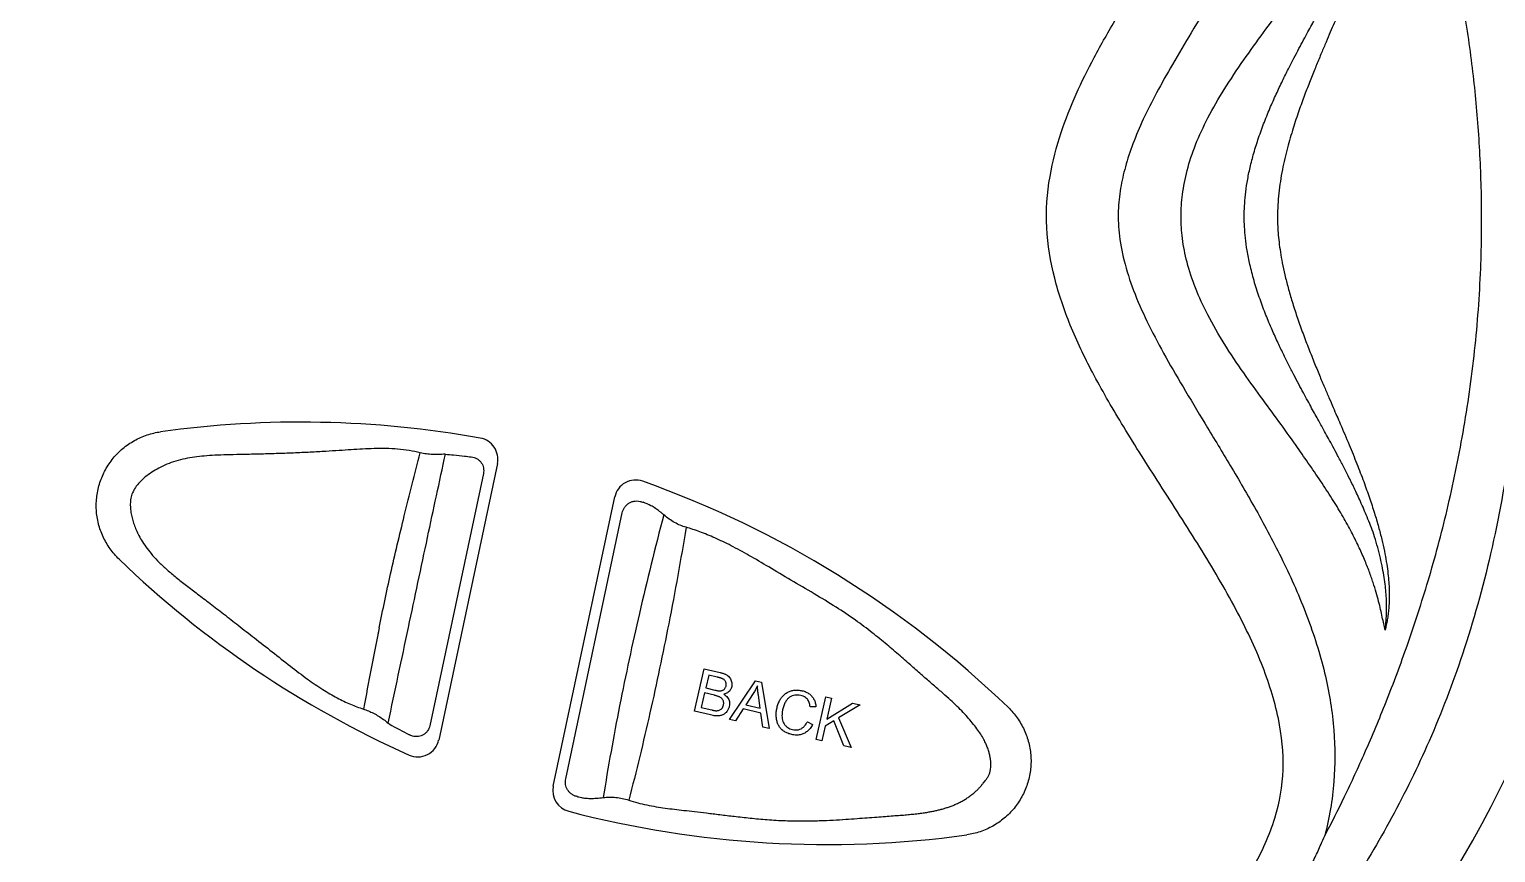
# Model space of a CAD drawing. Extents: x 527 to 614, y 487 to 635.
# Drawn here: x 572.28 to 575.652, y 507.509 to 509.402 of the extents above; entities that cross this region are included whole.
import ezdxf

# ---------------------------------------------------------------- set-up
doc = ezdxf.new("R2010")
doc.units = 0
doc.header["$MEASUREMENT"] = 0
doc.layers.add('1', color=4, linetype='Continuous')

# ---------------------------------------------------------------- blocks, each defined once
blk = doc.blocks.new('main_control')
at = {"color": 3, "linetype": 'Continuous'}
for p, q in [((14.0081, 15.1248), (13.8731, 14.4894)), ((13.9759, 15.1023), (13.8525, 14.5219)), ((14.1367, 14.3832), (14.278, 15.0481)), ((14.1652, 14.4), (14.2953, 15.0118)), ((14.4614, 14.5555), (14.4838, 14.6529)), ((14.4838, 14.6529), (14.5204, 14.6445)), ((14.4941, 14.6384), (14.4873, 14.609)), ((14.5136, 14.6339), (14.4941, 14.6384)), ((14.4873, 14.609), (14.5084, 14.6041)), ((14.542, 14.5369), (14.6019, 14.6257)), ((14.6019, 14.6257), (14.6158, 14.6224)), ((14.6158, 14.6224), (14.6332, 14.5158)), ((14.4846, 14.5975), (14.4769, 14.564)), ((14.5072, 14.5923), (14.4846, 14.5975)), ((14.5966, 14.5965), (14.5793, 14.5704)), ((14.5793, 14.5704), (14.6124, 14.5627)), ((14.6124, 14.5627), (14.6084, 14.5921)), ((14.7412, 14.4909), (14.7637, 14.5883)), ((14.7637, 14.5883), (14.7766, 14.5853)), ((14.7766, 14.5853), (14.7655, 14.537)), ((14.7655, 14.537), (14.825, 14.5741)), ((14.8425, 14.5701), (14.7925, 14.5401)), ((14.825, 14.5741), (14.8425, 14.5701)), ((14.4985, 14.5469), (14.4614, 14.5555)), ((14.4769, 14.564), (14.5012, 14.5584)), ((14.5557, 14.5337), (14.542, 14.5369)), ((14.5732, 14.5607), (14.5557, 14.5337)), ((14.6139, 14.5513), (14.5732, 14.5607)), ((14.6185, 14.5192), (14.6139, 14.5513)), ((14.7405, 14.5655), (14.7272, 14.5654)), ((14.7925, 14.5401), (14.8218, 14.4723)), ((14.6332, 14.5158), (14.6185, 14.5192)), ((14.7209, 14.5315), (14.733, 14.5253)), ((14.7619, 14.5216), (14.7541, 14.4879)), ((14.7815, 14.5335), (14.7619, 14.5216)), ((14.8048, 14.4762), (14.7815, 14.5335)), ((14.7541, 14.4879), (14.7412, 14.4909)), ((14.8218, 14.4723), (14.8048, 14.4762)), ((15.1254, 14.3905), (15.1303, 14.3962)), ((15.1254, 14.3905), (15.1303, 14.3962))]:
    blk.add_line(p, q, dxfattribs=at)
at = {"color": 4, "linetype": 'Continuous'}
blk.add_arc((13.671, 15.6926), 2.952, 301.3467, 52.8, dxfattribs=at)
at = {"color": 3, "linetype": 'Continuous'}
for centre, radius, start, end in [((13.5549, 12.871), 2.349, 79.8525, 97.8638), ((13.9602, 15.135), 0.049, 348, 79.8525), ((13.8972, 15.2385), 0.0925, 264.1392, 264.7703), ((13.8972, 15.2385), 0.0925, 264.1271, 264.7703), ((14.326, 15.0379), 0.049, 70.4136, 168), ((13.5549, 12.871), 2.349, 46.1362, 70.4136), ((13.4272, 12.88), 2.3423, 66.4955, 66.9807), ((15.2189, 14.7107), 0.8431, 13.9205, 17.3461), ((14.766, 16.5983), 2.349, 226.1362, 245.8517), ((36.9207, 10.1239), 23.6407, 168.72275, 169.18309), ((36.9219, 10.1237), 23.6419, 168.72275, 169.18306), ((13.9346, 14.7379), 0.2747, 229.6789, 230.3649), ((13.9346, 14.7379), 0.2747, 229.6791, 230.3651), ((14.9065, 16.6044), 2.3737, 241.1011, 242.3822), ((13.8251, 14.4996), 0.049, 245.8517, 348), ((14.1846, 14.373), 0.049, 168, 255.358), ((14.65, 16.6505), 2.3366, 258.7124, 258.8642), ((14.2139, 14.4074), 0.0517, 252.8907, 264.395), ((14.766, 16.5983), 2.349, 255.358, 277.8638)]:
    blk.add_arc(centre, radius, start, end, dxfattribs=at)
for points, knots in [([(10.9635, 14.4489), (11.1152, 14.452), (11.4026, 14.4455), (11.8096, 14.4057), (12.1721, 14.3492), (12.4967, 14.2844), (12.7888, 14.2169), (13.0531, 14.1502), (13.293, 14.0864), (13.5114, 14.0269), (13.7094, 13.9725), (13.8871, 13.9233), (14.0453, 13.8803), (14.186, 13.8444), (14.312, 13.8151), (14.4258, 13.7919), (14.5291, 13.7745), (14.6228, 13.7623), (14.7071, 13.7546), (14.7833, 13.7508), (14.8529, 13.75), (14.9183, 13.752), (14.9819, 13.7565), (15.0465, 13.7639), (15.1152, 13.7751), (15.191, 13.792), (15.2757, 13.8173), (15.3689, 13.8547), (15.4684, 13.9089), (15.5703, 13.9835), (15.6668, 14.0792), (15.7466, 14.189), (15.7996, 14.3045), (15.8205, 14.4227), (15.8072, 14.5443), (15.7662, 14.6714), (15.7007, 14.8052), (15.6176, 14.9439), (15.5285, 15.0813), (15.446, 15.2111), (15.3776, 15.3292), (15.3242, 15.4401), (15.2864, 15.5512), (15.2668, 15.6669), (15.2747, 15.781), (15.3019, 15.8833), (15.3378, 15.9742), (15.3812, 16.0613), (15.4327, 16.1513), (15.4924, 16.2478), (15.5596, 16.3519), (15.633, 16.4663), (15.7063, 16.5903), (15.7688, 16.7197), (15.8088, 16.8475), (15.8202, 16.9695), (15.7989, 17.0798), (15.7575, 17.1727), (15.7088, 17.2492), (15.6586, 17.3116), (15.6093, 17.3631), (15.5621, 17.4053), (15.5173, 17.4403), (15.4741, 17.47), (15.4306, 17.4963), (15.3851, 17.5204), (15.336, 17.5429), (15.2817, 17.5639), (15.2433, 17.5763), (15.223, 17.5822)], [0, 0, 0, 0, 0.455153, 0.861222, 1.226025, 1.555412, 1.853982, 2.125455, 2.372915, 2.598826, 2.804561, 2.988953, 3.152015, 3.296261, 3.424562, 3.539996, 3.644651, 3.738948, 3.823246, 3.898685, 3.967523, 4.032139, 4.09495, 4.158793, 4.227168, 4.303604, 4.391589, 4.492184, 4.604266, 4.730459, 4.870086, 5.010274, 5.135427, 5.248068, 5.366018, 5.498571, 5.646723, 5.811899, 5.9836, 6.138065, 6.273213, 6.3928, 6.506774, 6.624245, 6.742196, 6.846741, 6.940902, 7.034855, 7.138449, 7.251763, 7.375366, 7.510248, 7.659387, 7.807319, 7.940547, 8.059097, 8.170841, 8.273453, 8.362669, 8.442182, 8.513269, 8.576211, 8.632066, 8.683567, 8.733623, 8.784516, 8.837927, 8.89553, 8.95895, 8.95895, 8.95895, 8.95895]), ([(15.9007, 17.1512), (15.9113, 17.1176), (15.9269, 17.0525), (15.9362, 16.9579), (15.9341, 16.8723), (15.9239, 16.7936), (15.9069, 16.7178), (15.883, 16.6407), (15.8512, 16.5592), (15.8109, 16.4724), (15.7629, 16.3816), (15.7096, 16.2895), (15.6557, 16.2005), (15.6056, 16.1185), (15.5617, 16.0452), (15.5245, 15.9792), (15.4938, 15.9183), (15.4696, 15.8618), (15.4519, 15.8087), (15.4401, 15.7573), (15.4344, 15.7038), (15.4373, 15.6449), (15.4506, 15.5804), (15.4741, 15.512), (15.5063, 15.441), (15.5459, 15.3671), (15.5918, 15.2888), (15.6429, 15.2041), (15.6991, 15.1113), (15.7593, 15.008), (15.8202, 14.8929), (15.8747, 14.7682), (15.9145, 14.6401), (15.9347, 14.5146), (15.935, 14.3909), (15.9213, 14.31), (15.9108, 14.2693)], [0, 0, 0, 0, 0.105643, 0.200057, 0.284273, 0.361978, 0.437832, 0.516993, 0.604004, 0.700122, 0.803737, 0.912215, 1.019183, 1.116016, 1.200415, 1.275555, 1.343366, 1.404726, 1.459961, 1.510857, 1.562843, 1.62089, 1.687036, 1.75961, 1.837336, 1.920868, 2.011081, 2.10955, 2.2176, 2.33657, 2.468243, 2.607986, 2.744226, 2.86944, 2.987901, 3.11405, 3.11405, 3.11405, 3.11405]), ([(15.9108, 14.2693), (15.9265, 14.299), (15.9584, 14.3624), (16.0057, 14.4649), (16.0543, 14.5812), (16.1035, 14.7124), (16.1511, 14.8594), (16.1947, 15.0219), (16.2312, 15.1985), (16.2576, 15.3837), (16.271, 15.5657), (16.2726, 15.7346), (16.2656, 15.8885), (16.2514, 16.0363), (16.2291, 16.1891), (16.1959, 16.3549), (16.1507, 16.5303), (16.0963, 16.7028), (16.0374, 16.8609), (15.9734, 17.0086), (15.9263, 17.1029), (15.9007, 17.1512)], [0, 0, 0, 0, 0.100881, 0.212788, 0.338706, 0.478903, 0.63313, 0.801855, 0.983583, 1.173585, 1.362616, 1.530642, 1.680078, 1.824747, 1.975921, 2.143184, 2.331726, 2.519084, 2.685431, 2.837682, 3.001641, 3.001641, 3.001641, 3.001641]), ([(15.5802, 15.6926), (15.5802, 15.7096), (15.5826, 15.7453), (15.5936, 15.8007), (15.6134, 15.8599), (15.6422, 15.922), (15.6799, 15.9868), (15.7236, 16.0517), (15.7685, 16.1137), (15.8102, 16.1703), (15.8361, 16.2063), (15.8481, 16.2235)], [0, 0, 0, 0, 0.0509103, 0.1070748, 0.1691481, 0.2374399, 0.3122926, 0.3938023, 0.4720163, 0.5418849, 0.60482, 0.60482, 0.60482, 0.60482]), ([(15.7256, 15.6926), (15.7256, 15.7006), (15.726, 15.7172), (15.7282, 15.7432), (15.7321, 15.7715), (15.7381, 15.8021), (15.7464, 15.835), (15.7571, 15.8698), (15.7699, 15.9054), (15.7841, 15.9404), (15.7987, 15.9733), (15.813, 16.0036), (15.8266, 16.0311), (15.8393, 16.0558), (15.851, 16.078), (15.8618, 16.0981), (15.8717, 16.1163), (15.8808, 16.1329), (15.8891, 16.1481), (15.8967, 16.1619), (15.9037, 16.1745), (15.9082, 16.1826), (15.9103, 16.1865)], [0, 0, 0, 0, 0.02388, 0.0498561, 0.0783011, 0.1094465, 0.1434309, 0.1801222, 0.2185617, 0.2568887, 0.2932198, 0.3267728, 0.3574167, 0.3851231, 0.4100998, 0.4327616, 0.4534399, 0.4723213, 0.4895588, 0.5053081, 0.5197244, 0.5329651, 0.5329651, 0.5329651, 0.5329651]), ([(15.9464, 16.1693), (15.9438, 16.1633), (15.9384, 16.1509), (15.93, 16.1314), (15.9208, 16.1101), (15.9109, 16.0869), (15.9002, 16.0615), (15.8888, 16.0339), (15.8767, 16.0037), (15.864, 15.9708), (15.8508, 15.9345), (15.8374, 15.8942), (15.8243, 15.8492), (15.8126, 15.7995), (15.8041, 15.7467), (15.8021, 15.7105), (15.8021, 15.6926)], [0, 0, 0, 0, 0.0194417, 0.0406555, 0.0637793, 0.0889766, 0.1164283, 0.1462981, 0.1786691, 0.2138223, 0.2522328, 0.2944829, 0.3412695, 0.3928241, 0.4476442, 0.501372, 0.501372, 0.501372, 0.501372]), ([(15.8481, 15.1617), (15.8357, 15.1795), (15.8093, 15.2161), (15.7676, 15.2728), (15.7232, 15.3341), (15.6798, 15.3986), (15.6419, 15.4637), (15.613, 15.5263), (15.5934, 15.5854), (15.5825, 15.6404), (15.5802, 15.6758), (15.5802, 15.6926)], [0, 0, 0, 0, 0.0650671, 0.1351896, 0.2111648, 0.2923024, 0.3681857, 0.4368403, 0.4987535, 0.5545212, 0.6048219, 0.6048219, 0.6048219, 0.6048219]), ([(15.9103, 15.1987), (15.9082, 15.2026), (15.9037, 15.2108), (15.8966, 15.2236), (15.8888, 15.2376), (15.8804, 15.2529), (15.8712, 15.2696), (15.8613, 15.2879), (15.8507, 15.3078), (15.8393, 15.3294), (15.8273, 15.3528), (15.8146, 15.3782), (15.8013, 15.4062), (15.7874, 15.4371), (15.7733, 15.471), (15.7599, 15.5073), (15.748, 15.5445), (15.7387, 15.5804), (15.7322, 15.6131), (15.7282, 15.6422), (15.726, 15.6682), (15.7256, 15.6847), (15.7256, 15.6926)], [0, 0, 0, 0, 0.0134153, 0.0280323, 0.0439825, 0.0613947, 0.0803982, 0.1011277, 0.1237069, 0.148143, 0.1743734, 0.2026051, 0.2333829, 0.2672409, 0.3042949, 0.3435057, 0.3834068, 0.421348, 0.4545563, 0.4835404, 0.5093038, 0.5329659, 0.5329659, 0.5329659, 0.5329659]), ([(15.8021, 15.6926), (15.8021, 15.6867), (15.8023, 15.6742), (15.8034, 15.6546), (15.8055, 15.6333), (15.8087, 15.6101), (15.8132, 15.585), (15.8191, 15.5577), (15.8267, 15.528), (15.8359, 15.4962), (15.8468, 15.4625), (15.8591, 15.4277), (15.8723, 15.3929), (15.8855, 15.3596), (15.898, 15.3289), (15.9096, 15.3013), (15.9201, 15.2767), (15.9296, 15.2546), (15.9383, 15.2346), (15.9438, 15.222), (15.9464, 15.2159)], [0, 0, 0, 0, 0.0178005, 0.0374062, 0.0588213, 0.0821284, 0.1075645, 0.1353911, 0.1659365, 0.1992187, 0.2348176, 0.2722137, 0.3100332, 0.3463525, 0.3796307, 0.4094928, 0.4361557, 0.4600735, 0.4816879, 0.5014165, 0.5014165, 0.5014165, 0.5014165]), ([(16.3631, 15.4175), (16.3578, 15.3337), (16.3414, 15.1659), (16.2968, 14.9212), (16.2334, 14.6937), (16.1559, 14.4911), (16.0674, 14.3113), (15.9714, 14.149), (15.8729, 14.0026), (15.7769, 13.8739), (15.685, 13.7633), (15.5977, 13.6679), (15.5147, 13.5853), (15.4358, 13.5134), (15.3602, 13.4508), (15.2872, 13.3961), (15.2155, 13.3465), (15.1679, 13.3154), (15.1439, 13.3001)], [0, 0, 0, 0, 0.251894, 0.505531, 0.745157, 0.959161, 1.155432, 1.345645, 1.524451, 1.68453, 1.826989, 1.955725, 2.072391, 2.178254, 2.275734, 2.366854, 2.451673, 2.537282, 2.537282, 2.537282, 2.537282]), ([(15.9464, 15.2159), (15.9533, 15.2), (15.9663, 15.1695), (15.9843, 15.1253), (16, 15.0845), (16.0135, 15.0468), (16.0249, 15.0121), (16.0343, 14.9802), (16.0419, 14.9511), (16.0478, 14.9245), (16.0523, 14.9002), (16.0555, 14.8779), (16.0577, 14.8576), (16.0588, 14.839), (16.0592, 14.822), (16.0589, 14.8064), (16.058, 14.792), (16.0566, 14.7785), (16.0547, 14.7658), (16.0523, 14.7537), (16.0504, 14.7459), (16.0493, 14.7422)], [0, 0, 0, 0, 0.0519737, 0.0995678, 0.1431789, 0.183146, 0.2196615, 0.2528043, 0.2827662, 0.3099043, 0.3345729, 0.3570037, 0.3773748, 0.3958891, 0.4127769, 0.4282799, 0.4426444, 0.4561258, 0.4689701, 0.4813037, 0.4930286, 0.4930286, 0.4930286, 0.4930286]), ([(13.1383, 14.9047), (13.1306, 14.9121), (13.1167, 14.9284), (13.1007, 14.9561), (13.0899, 14.9863), (13.0849, 15.018), (13.0862, 15.0501), (13.0933, 15.0814), (13.1059, 15.1109), (13.1238, 15.1376), (13.1464, 15.1603), (13.1729, 15.1784), (13.2022, 15.1915), (13.223, 15.1965), (13.2335, 15.1979)], [0, 0, 0, 0, 0.0319368, 0.0638278, 0.095699, 0.1275627, 0.1594619, 0.1913954, 0.2233288, 0.255228, 0.2870918, 0.318963, 0.350854, 0.3827908, 0.3827908, 0.3827908, 0.3827908]), ([(16.0236, 14.962), (16.0187, 14.9756), (16.0089, 15.0009), (15.9936, 15.0364), (15.979, 15.0677), (15.9652, 15.0956), (15.9524, 15.1205), (15.9406, 15.1429), (15.9297, 15.1632), (15.9197, 15.1815), (15.9134, 15.1932), (15.9103, 15.1987)], [0, 0, 0, 0, 0.0431719, 0.0815624, 0.1159147, 0.1468064, 0.1746998, 0.1999533, 0.2228714, 0.2437026, 0.2626681, 0.2626681, 0.2626681, 0.2626681]), ([(13.8309, 15.1496), (13.8225, 15.1516), (13.8052, 15.155), (13.7787, 15.1581), (13.7518, 15.1595), (13.7249, 15.1594), (13.6982, 15.1582), (13.6713, 15.1565), (13.6431, 15.1546), (13.6118, 15.1526), (13.5767, 15.1507), (13.5387, 15.1489), (13.4997, 15.1475), (13.4616, 15.1465), (13.4261, 15.1456), (13.3941, 15.1451), (13.3658, 15.1443), (13.3405, 15.1428), (13.3174, 15.1405), (13.2954, 15.1371), (13.2739, 15.1322), (13.2533, 15.1255), (13.2344, 15.1172), (13.2173, 15.1078), (13.2019, 15.0973), (13.1886, 15.0857), (13.1778, 15.0735), (13.17, 15.0609), (13.1655, 15.0482), (13.1638, 15.0353), (13.1641, 15.0223), (13.1658, 15.0094), (13.1687, 14.9969), (13.1726, 14.9846), (13.1776, 14.972), (13.1839, 14.9587), (13.1921, 14.9443), (13.2026, 14.929), (13.2155, 14.9132), (13.231, 14.8968), (13.2491, 14.88), (13.27, 14.8625), (13.2936, 14.8441), (13.3197, 14.8243), (13.3482, 14.8025), (13.3793, 14.7785), (13.4133, 14.7522), (13.4506, 14.7231), (13.4907, 14.6918), (13.531, 14.6598), (13.5695, 14.6305), (13.6051, 14.606), (13.6382, 14.5865), (13.6694, 14.5714), (13.69, 14.5637), (13.7, 14.5606)], [0, 0, 0, 0, 0.02612, 0.052813, 0.079849, 0.106921, 0.133621, 0.159995, 0.187659, 0.218574, 0.25407, 0.292921, 0.332733, 0.37129, 0.407194, 0.439168, 0.46726, 0.492351, 0.515013, 0.53677, 0.559237, 0.58104, 0.601657, 0.621126, 0.639622, 0.657296, 0.673926, 0.688557, 0.701367, 0.714102, 0.727192, 0.740254, 0.753094, 0.765784, 0.778993, 0.7935, 0.810018, 0.828607, 0.849025, 0.871387, 0.896026, 0.92322, 0.953086, 0.985758, 1.021531, 1.060654, 1.103541, 1.150734, 1.202451, 1.256147, 1.304961, 1.347688, 1.385755, 1.420041, 1.451577, 1.451577, 1.451577, 1.451577]), ([(13.7364, 14.747), (13.7446, 14.7886), (13.7628, 14.8748), (13.7947, 15.0089), (13.8183, 15.1015), (13.8309, 15.1496)], [0, 0, 0, 0, 0.1270906, 0.2643274, 0.4136131, 0.4136131, 0.4136131, 0.4136131]), ([(13.7364, 14.747), (13.7446, 14.7886), (13.7628, 14.8748), (13.7947, 15.0089), (13.8183, 15.1015), (13.8309, 15.1496)], [0, 0, 0, 0, 0.1270959, 0.2643341, 0.4136163, 0.4136163, 0.4136163, 0.4136163]), ([(13.7569, 14.5285), (13.7724, 14.6017), (13.8027, 14.7438), (13.8464, 14.9498), (13.8747, 15.0826), (13.8887, 15.1463)], [0, 0, 0, 0, 0.2244177, 0.4361023, 0.6317804, 0.6317804, 0.6317804, 0.6317804]), ([(13.7569, 14.5285), (13.7724, 14.6017), (13.8027, 14.7438), (13.8464, 14.9498), (13.8747, 15.0826), (13.8887, 15.1463)], [0, 0, 0, 0, 0.2244212, 0.4360984, 0.6317804, 0.6317804, 0.6317804, 0.6317804]), ([(13.8877, 15.1464), (13.883, 15.1459), (13.8734, 15.1453), (13.8591, 15.1455), (13.8448, 15.1468), (13.8355, 15.1485), (13.8309, 15.1496)], [0, 0, 0, 0, 0.01424172, 0.02872954, 0.04306071, 0.05710725, 0.05710725, 0.05710725, 0.05710725]), ([(13.8877, 15.1464), (13.883, 15.1459), (13.8734, 15.1453), (13.8591, 15.1455), (13.8448, 15.1468), (13.8355, 15.1485), (13.8309, 15.1496)], [0, 0, 0, 0, 0.01423841, 0.02872151, 0.04304671, 0.05708631, 0.05708631, 0.05708631, 0.05708631]), ([(13.8887, 15.1463), (13.895, 15.1458), (13.9096, 15.1444), (13.9294, 15.1423), (13.9429, 15.1407), (13.9482, 15.1401)], [0, 0, 0, 0, 0.01891202, 0.04395199, 0.05975678, 0.05975678, 0.05975678, 0.05975678]), ([(16.0493, 14.7422), (16.0483, 14.747), (16.0463, 14.757), (16.043, 14.7726), (16.0392, 14.7897), (16.0346, 14.8084), (16.0289, 14.8292), (16.0218, 14.8521), (16.0129, 14.8775), (16.0018, 14.9053), (15.9882, 14.9356), (15.9719, 14.9684), (15.9525, 15.0035), (15.9299, 15.0409), (15.9042, 15.0804), (15.8765, 15.1209), (15.8575, 15.1481), (15.8481, 15.1617)], [0, 0, 0, 0, 0.0147572, 0.0306252, 0.0479733, 0.0671599, 0.0885373, 0.1124602, 0.139258, 0.1691712, 0.2023474, 0.2388883, 0.2789143, 0.322635, 0.3701069, 0.4200939, 0.4697666, 0.4697666, 0.4697666, 0.4697666]), ([(13.9482, 15.1401), (13.9505, 15.1398), (13.9551, 15.1388), (13.9615, 15.1359), (13.9669, 15.1318), (13.9713, 15.1267), (13.9745, 15.121), (13.9763, 15.1148), (13.9768, 15.1085), (13.9763, 15.1043), (13.9759, 15.1023)], [0, 0, 0, 0, 0.00711005, 0.01403182, 0.02079586, 0.0274207, 0.03393933, 0.04034632, 0.04663124, 0.0528063, 0.0528063, 0.0528063, 0.0528063]), ([(14.3908, 15.0068), (14.3709, 14.9316), (14.3347, 14.7859), (14.2883, 14.5693), (14.2628, 14.4277), (14.2513, 14.3572)], [0, 0, 0, 0, 0.2332654, 0.4504044, 0.6646365, 0.6646365, 0.6646365, 0.6646365]), ([(14.3908, 15.0068), (14.3709, 14.9316), (14.3347, 14.7859), (14.2883, 14.5693), (14.2628, 14.4277), (14.2513, 14.3572)], [0, 0, 0, 0, 0.2332647, 0.450404, 0.6646365, 0.6646365, 0.6646365, 0.6646365]), ([(14.2953, 15.0118), (14.2957, 15.0138), (14.297, 15.0179), (14.3, 15.0236), (14.3041, 15.0288), (14.3092, 15.0331), (14.3151, 15.0363), (14.3218, 15.0383), (14.3289, 15.039), (14.3362, 15.0382), (14.3409, 15.0367), (14.3432, 15.0358)], [0, 0, 0, 0, 0.00631067, 0.01273252, 0.01925815, 0.02586965, 0.03258678, 0.03948635, 0.04659321, 0.0538819, 0.06130633, 0.06130633, 0.06130633, 0.06130633]), ([(14.3908, 15.0068), (14.3892, 15.0082), (14.386, 15.011), (14.3812, 15.0149), (14.3763, 15.0185), (14.3714, 15.0219), (14.3665, 15.0251), (14.3631, 15.027), (14.3614, 15.0279)], [0, 0, 0, 0, 0.00639218, 0.01261077, 0.01867957, 0.0246276, 0.03048457, 0.03627803, 0.03627803, 0.03627803, 0.03627803]), ([(14.3908, 15.0068), (14.3892, 15.0082), (14.386, 15.011), (14.3812, 15.0149), (14.3763, 15.0185), (14.3714, 15.0219), (14.3665, 15.0251), (14.3631, 15.027), (14.3614, 15.0279)], [0, 0, 0, 0, 0.00639209, 0.01261064, 0.01867945, 0.02462751, 0.03048453, 0.03627803, 0.03627803, 0.03627803, 0.03627803]), ([(14.442, 14.9783), (14.4375, 14.9796), (14.4285, 14.9827), (14.4154, 14.9891), (14.4027, 14.9971), (14.3947, 15.0034), (14.3908, 15.0068)], [0, 0, 0, 0, 0.01397195, 0.02857276, 0.04361486, 0.05907046, 0.05907046, 0.05907046, 0.05907046]), ([(14.442, 14.9783), (14.4375, 14.9796), (14.4285, 14.9827), (14.4154, 14.9891), (14.4027, 14.9971), (14.3947, 15.0034), (14.3908, 15.0068)], [0, 0, 0, 0, 0.01397208, 0.028573, 0.04361499, 0.05907046, 0.05907046, 0.05907046, 0.05907046]), ([(14.442, 14.9783), (14.43, 14.9042), (14.4042, 14.7618), (14.3601, 14.5527), (14.3277, 14.4179), (14.3102, 14.3511)], [0, 0, 0, 0, 0.2250546, 0.4340945, 0.6410441, 0.6410441, 0.6410441, 0.6410441]), ([(14.442, 14.9783), (14.43, 14.9042), (14.4042, 14.7618), (14.3601, 14.5527), (14.3277, 14.4179), (14.3102, 14.3511)], [0, 0, 0, 0, 0.2250539, 0.4340941, 0.6410441, 0.6410441, 0.6410441, 0.6410441]), ([(15.1002, 14.5286), (15.0966, 14.5333), (15.0888, 14.5427), (15.076, 14.5565), (15.0617, 14.5707), (15.0456, 14.5854), (15.0276, 14.6013), (15.0074, 14.6186), (14.9851, 14.638), (14.9606, 14.6597), (14.9335, 14.6835), (14.9032, 14.7094), (14.8691, 14.7371), (14.8303, 14.7663), (14.7855, 14.7962), (14.7356, 14.8262), (14.6836, 14.8565), (14.6339, 14.886), (14.5884, 14.9131), (14.5471, 14.9356), (14.5094, 14.9538), (14.4749, 14.9679), (14.4526, 14.9753), (14.442, 14.9783)], [0, 0, 0, 0, 0.0176379, 0.0365267, 0.0565483, 0.0780831, 0.1018529, 0.1284711, 0.1579628, 0.1905041, 0.2265992, 0.2662801, 0.3099645, 0.3583622, 0.4120967, 0.4713832, 0.5331159, 0.5923619, 0.6450753, 0.6918492, 0.7334578, 0.770569, 0.8036642, 0.8036642, 0.8036642, 0.8036642]), ([(16.0493, 14.7422), (16.0499, 14.7459), (16.051, 14.7539), (16.0522, 14.7665), (16.0529, 14.7803), (16.0532, 14.7954), (16.0528, 14.8118), (16.0516, 14.8294), (16.0496, 14.8484), (16.0466, 14.8687), (16.0425, 14.8906), (16.0391, 14.9057), (16.0372, 14.9135)], [0, 0, 0, 0, 0.0114492, 0.0240921, 0.0379463, 0.0530441, 0.0694026, 0.0870362, 0.1060379, 0.126565, 0.1487854, 0.17286, 0.17286, 0.17286, 0.17286]), ([(14.5204, 14.6445), (14.5215, 14.6442), (14.5235, 14.6437), (14.5265, 14.6428), (14.5294, 14.6418), (14.5323, 14.6405), (14.535, 14.6391), (14.5368, 14.638), (14.5376, 14.6373)], [0, 0, 0, 0, 0.0032632, 0.00637541, 0.00943191, 0.01251461, 0.01561853, 0.01872975, 0.01872975, 0.01872975, 0.01872975]), ([(14.5376, 14.6373), (14.5389, 14.6364), (14.5413, 14.6342), (14.5442, 14.6303), (14.5455, 14.6273), (14.5461, 14.6258)], [0, 0, 0, 0, 0.00485699, 0.0096954, 0.01452228, 0.01452228, 0.01452228, 0.01452228]), ([(14.5084, 14.6041), (14.5091, 14.6039), (14.5106, 14.6036), (14.5127, 14.6032), (14.5148, 14.6028), (14.5168, 14.6025), (14.5189, 14.6023), (14.5202, 14.6023), (14.5209, 14.6024)], [0, 0, 0, 0, 0.00229721, 0.00445764, 0.00654975, 0.00862697, 0.01068723, 0.01271611, 0.01271611, 0.01271611, 0.01271611]), ([(14.5281, 14.6291), (14.5276, 14.6294), (14.5267, 14.6299), (14.5252, 14.6305), (14.5236, 14.6311), (14.5219, 14.6317), (14.5201, 14.6322), (14.5181, 14.6328), (14.5159, 14.6334), (14.5144, 14.6337), (14.5136, 14.6339)], [0, 0, 0, 0, 0.00151286, 0.00312463, 0.00482459, 0.00661405, 0.00851808, 0.0105746, 0.01282739, 0.01532493, 0.01532493, 0.01532493, 0.01532493]), ([(14.5209, 14.6024), (14.5217, 14.6024), (14.5231, 14.6026), (14.5253, 14.6032), (14.5275, 14.6041), (14.5288, 14.605), (14.5294, 14.6056)], [0, 0, 0, 0, 0.002224515, 0.004482104, 0.006808777, 0.009227687, 0.009227687, 0.009227687, 0.009227687]), ([(14.5335, 14.6225), (14.5332, 14.6234), (14.5324, 14.6252), (14.5305, 14.6274), (14.5289, 14.6286), (14.5281, 14.6291)], [0, 0, 0, 0, 0.002889162, 0.005769042, 0.008718599, 0.008718599, 0.008718599, 0.008718599]), ([(14.5409, 14.6011), (14.5398, 14.6), (14.5374, 14.598), (14.5332, 14.5959), (14.5301, 14.5949), (14.5286, 14.5946)], [0, 0, 0, 0, 0.00454846, 0.00922953, 0.01409548, 0.01409548, 0.01409548, 0.01409548]), ([(14.5294, 14.6056), (14.5302, 14.6062), (14.5316, 14.6077), (14.533, 14.6105), (14.5337, 14.6125), (14.5339, 14.6135)], [0, 0, 0, 0, 0.003070226, 0.006084123, 0.009250469, 0.009250469, 0.009250469, 0.009250469]), ([(14.5339, 14.6135), (14.5342, 14.615), (14.5346, 14.6181), (14.534, 14.6211), (14.5335, 14.6225)], [0, 0, 0, 0, 0.004648863, 0.009137139, 0.009137139, 0.009137139, 0.009137139]), ([(14.5469, 14.6121), (14.5466, 14.6107), (14.5458, 14.6081), (14.5437, 14.6044), (14.5419, 14.6021), (14.5409, 14.6011)], [0, 0, 0, 0, 0.00413927, 0.00828896, 0.01271641, 0.01271641, 0.01271641, 0.01271641]), ([(14.5461, 14.6258), (14.5466, 14.6243), (14.5473, 14.6212), (14.5477, 14.6166), (14.5473, 14.6135), (14.5469, 14.6121)], [0, 0, 0, 0, 0.00481126, 0.00939313, 0.01390698, 0.01390698, 0.01390698, 0.01390698]), ([(14.6062, 14.6139), (14.6048, 14.6108), (14.6018, 14.6049), (14.5984, 14.5992), (14.5966, 14.5965)], [0, 0, 0, 0, 0.01016275, 0.01986004, 0.01986004, 0.01986004, 0.01986004]), ([(14.6084, 14.5921), (14.6082, 14.5939), (14.6077, 14.5975), (14.6071, 14.6029), (14.6065, 14.6084), (14.6062, 14.6121), (14.6062, 14.6139)], [0, 0, 0, 0, 0.00543964, 0.01094698, 0.01645456, 0.021923, 0.021923, 0.021923, 0.021923]), ([(14.6631, 14.5889), (14.6649, 14.5911), (14.6688, 14.595), (14.6758, 14.5996), (14.681, 14.6016), (14.6836, 14.6023)], [0, 0, 0, 0, 0.00843108, 0.01671855, 0.02485189, 0.02485189, 0.02485189, 0.02485189]), ([(14.6836, 14.6023), (14.6862, 14.6031), (14.6917, 14.6041), (14.7002, 14.6043), (14.7058, 14.6034), (14.7086, 14.6028)], [0, 0, 0, 0, 0.00825137, 0.01670656, 0.02527194, 0.02527194, 0.02527194, 0.02527194]), ([(14.7086, 14.6028), (14.7118, 14.602), (14.7177, 14.6001), (14.7255, 14.5956), (14.7297, 14.5917), (14.7315, 14.5896)], [0, 0, 0, 0, 0.0097864, 0.01861318, 0.02677801, 0.02677801, 0.02677801, 0.02677801]), ([(14.521, 14.5873), (14.5203, 14.5877), (14.519, 14.5885), (14.5168, 14.5894), (14.5146, 14.5902), (14.5123, 14.5909), (14.5098, 14.5916), (14.5081, 14.5921), (14.5072, 14.5923)], [0, 0, 0, 0, 0.0023367, 0.00466511, 0.0069984, 0.00939386, 0.0119449, 0.01474878, 0.01474878, 0.01474878, 0.01474878]), ([(14.5275, 14.5799), (14.5271, 14.5809), (14.526, 14.5829), (14.5238, 14.5854), (14.522, 14.5868), (14.521, 14.5873)], [0, 0, 0, 0, 0.00333452, 0.00665111, 0.01002742, 0.01002742, 0.01002742, 0.01002742]), ([(14.5242, 14.562), (14.5252, 14.5631), (14.5268, 14.5656), (14.5278, 14.5684), (14.5281, 14.5698)], [0, 0, 0, 0, 0.004342201, 0.008747655, 0.008747655, 0.008747655, 0.008747655]), ([(14.5281, 14.5698), (14.5284, 14.571), (14.5287, 14.5733), (14.5285, 14.5767), (14.5279, 14.5789), (14.5275, 14.5799)], [0, 0, 0, 0, 0.00352547, 0.00691746, 0.01024573, 0.01024573, 0.01024573, 0.01024573]), ([(14.5286, 14.5946), (14.5303, 14.5936), (14.5335, 14.5914), (14.5374, 14.5874), (14.5393, 14.5842), (14.5401, 14.5826)], [0, 0, 0, 0, 0.00593824, 0.0115083, 0.01685826, 0.01685826, 0.01685826, 0.01685826]), ([(14.5401, 14.5826), (14.5408, 14.581), (14.5419, 14.5777), (14.5424, 14.5723), (14.5419, 14.5686), (14.5414, 14.5667)], [0, 0, 0, 0, 0.00522483, 0.01042203, 0.01618078, 0.01618078, 0.01618078, 0.01618078]), ([(14.6512, 14.5637), (14.6519, 14.567), (14.6538, 14.5733), (14.6578, 14.5818), (14.6612, 14.5867), (14.6631, 14.5889)], [0, 0, 0, 0, 0.01013918, 0.01953433, 0.02808944, 0.02808944, 0.02808944, 0.02808944]), ([(14.6718, 14.5787), (14.6701, 14.576), (14.6672, 14.5701), (14.6652, 14.5639), (14.6645, 14.5607)], [0, 0, 0, 0, 0.00971973, 0.01949242, 0.01949242, 0.01949242, 0.01949242]), ([(14.6857, 14.5907), (14.6838, 14.59), (14.6801, 14.588), (14.6754, 14.5838), (14.6729, 14.5805), (14.6718, 14.5787)], [0, 0, 0, 0, 0.0062356, 0.01246351, 0.01870051, 0.01870051, 0.01870051, 0.01870051]), ([(14.7058, 14.5918), (14.7035, 14.5923), (14.6988, 14.593), (14.692, 14.5928), (14.6877, 14.5916), (14.6857, 14.5907)], [0, 0, 0, 0, 0.00722859, 0.01403268, 0.02037519, 0.02037519, 0.02037519, 0.02037519]), ([(14.7209, 14.5832), (14.7197, 14.5846), (14.7168, 14.5872), (14.7116, 14.5901), (14.7078, 14.5913), (14.7058, 14.5918)], [0, 0, 0, 0, 0.00563979, 0.01150416, 0.01763546, 0.01763546, 0.01763546, 0.01763546]), ([(14.7272, 14.5654), (14.727, 14.5672), (14.7266, 14.5706), (14.7253, 14.5755), (14.7234, 14.5797), (14.7218, 14.5821), (14.7209, 14.5832)], [0, 0, 0, 0, 0.005368, 0.0103198, 0.01490169, 0.01909203, 0.01909203, 0.01909203, 0.01909203]), ([(14.7315, 14.5896), (14.7333, 14.5875), (14.7364, 14.5828), (14.7395, 14.5746), (14.7404, 14.5686), (14.7405, 14.5655)], [0, 0, 0, 0, 0.00827869, 0.01676292, 0.02619327, 0.02619327, 0.02619327, 0.02619327]), ([(13.7, 14.5606), (13.7039, 14.5593), (13.7118, 14.5564), (13.7234, 14.551), (13.735, 14.5445), (13.7463, 14.537), (13.7534, 14.5314), (13.7569, 14.5285)], [0, 0, 0, 0, 0.01224869, 0.02517678, 0.03848722, 0.05209927, 0.06571521, 0.06571521, 0.06571521, 0.06571521]), ([(13.7, 14.5606), (13.7039, 14.5593), (13.7118, 14.5564), (13.7234, 14.551), (13.735, 14.5445), (13.7463, 14.537), (13.7534, 14.5314), (13.7569, 14.5285)], [0, 0, 0, 0, 0.01224872, 0.02517679, 0.03848721, 0.05209925, 0.06571518, 0.06571518, 0.06571518, 0.06571518]), ([(14.5146, 14.5449), (14.5129, 14.5448), (14.5094, 14.545), (14.504, 14.5457), (14.5004, 14.5465), (14.4985, 14.5469)], [0, 0, 0, 0, 0.00504548, 0.01045192, 0.01621562, 0.01621562, 0.01621562, 0.01621562]), ([(14.5012, 14.5584), (14.5015, 14.5583), (14.5023, 14.5581), (14.5034, 14.5579), (14.5044, 14.5577), (14.5054, 14.5575), (14.5064, 14.5573), (14.5073, 14.5571), (14.5083, 14.557), (14.5092, 14.5569), (14.5098, 14.5568), (14.51, 14.5568)], [0, 0, 0, 0, 0.001200261, 0.002312263, 0.003360609, 0.004368732, 0.00535485, 0.006323989, 0.007271244, 0.008182155, 0.009027814, 0.009027814, 0.009027814, 0.009027814]), ([(14.51, 14.5568), (14.5109, 14.5568), (14.5127, 14.5568), (14.5154, 14.557), (14.5172, 14.5574), (14.5181, 14.5577)], [0, 0, 0, 0, 0.002638385, 0.005351912, 0.008160277, 0.008160277, 0.008160277, 0.008160277]), ([(14.5264, 14.5473), (14.5252, 14.5468), (14.5227, 14.5459), (14.5188, 14.5451), (14.516, 14.5449), (14.5146, 14.5449)], [0, 0, 0, 0, 0.0037861, 0.0078205, 0.0121254, 0.0121254, 0.0121254, 0.0121254]), ([(14.5181, 14.5577), (14.5193, 14.5581), (14.5216, 14.5593), (14.5234, 14.5611), (14.5242, 14.562)], [0, 0, 0, 0, 0.003779363, 0.007550582, 0.007550582, 0.007550582, 0.007550582]), ([(14.5356, 14.5546), (14.5347, 14.5535), (14.5328, 14.5515), (14.5297, 14.549), (14.5275, 14.5478), (14.5264, 14.5473)], [0, 0, 0, 0, 0.0042575, 0.00822866, 0.01189612, 0.01189612, 0.01189612, 0.01189612]), ([(14.5414, 14.5667), (14.5409, 14.5645), (14.5394, 14.5602), (14.537, 14.5564), (14.5356, 14.5546)], [0, 0, 0, 0, 0.00685182, 0.01352669, 0.01352669, 0.01352669, 0.01352669]), ([(14.6502, 14.5364), (14.6497, 14.5393), (14.6491, 14.5453), (14.6494, 14.5544), (14.6504, 14.5606), (14.6512, 14.5637)], [0, 0, 0, 0, 0.00873181, 0.01791296, 0.02748527, 0.02748527, 0.02748527, 0.02748527]), ([(14.661, 14.5144), (14.6591, 14.5163), (14.6558, 14.5206), (14.6522, 14.5281), (14.6507, 14.5336), (14.6502, 14.5364)], [0, 0, 0, 0, 0.00795877, 0.01624882, 0.02487898, 0.02487898, 0.02487898, 0.02487898]), ([(14.6645, 14.5607), (14.6639, 14.5581), (14.6629, 14.5529), (14.6624, 14.5453), (14.6627, 14.5405), (14.663, 14.5382)], [0, 0, 0, 0, 0.00819314, 0.01577196, 0.02272179, 0.02272179, 0.02272179, 0.02272179]), ([(14.663, 14.5382), (14.6633, 14.5361), (14.6643, 14.532), (14.667, 14.5263), (14.6697, 14.5231), (14.6711, 14.5217)], [0, 0, 0, 0, 0.00635759, 0.01257611, 0.01864374, 0.01864374, 0.01864374, 0.01864374]), ([(15.1827, 14.5646), (15.1904, 14.5572), (15.2043, 14.5409), (15.2203, 14.5131), (15.231, 14.4829), (15.236, 14.4513), (15.2348, 14.4192), (15.2277, 14.3879), (15.215, 14.3584), (15.1972, 14.3317), (15.1745, 14.309), (15.1481, 14.2909), (15.1188, 14.2778), (15.098, 14.2728), (15.0874, 14.2714)], [0, 0, 0, 0, 0.0319368, 0.0638278, 0.095699, 0.1275627, 0.1594619, 0.1913954, 0.2233288, 0.255228, 0.2870918, 0.318963, 0.350854, 0.3827907, 0.3827907, 0.3827907, 0.3827907]), ([(13.8525, 14.5219), (13.8521, 14.5199), (13.8509, 14.516), (13.8479, 14.5105), (13.8438, 14.5057), (13.8388, 14.5017), (13.8329, 14.4989), (13.8264, 14.4973), (13.8195, 14.4971), (13.8126, 14.4984), (13.8083, 14.5001), (13.8062, 14.5012)], [0, 0, 0, 0, 0.0061162, 0.01231538, 0.01859789, 0.02495507, 0.03141221, 0.03803816, 0.04485233, 0.05182694, 0.05891194, 0.05891194, 0.05891194, 0.05891194]), ([(14.6852, 14.502), (14.6836, 14.5024), (14.6806, 14.5032), (14.6762, 14.5047), (14.672, 14.5065), (14.668, 14.5086), (14.6643, 14.5112), (14.662, 14.5133), (14.661, 14.5144)], [0, 0, 0, 0, 0.00478807, 0.009369, 0.01387185, 0.01839397, 0.02294701, 0.02749694, 0.02749694, 0.02749694, 0.02749694]), ([(14.6711, 14.5217), (14.6726, 14.5203), (14.6756, 14.5178), (14.6809, 14.515), (14.6847, 14.5138), (14.6866, 14.5133)], [0, 0, 0, 0, 0.00594729, 0.01187273, 0.01782923, 0.01782923, 0.01782923, 0.01782923]), ([(14.7128, 14.5044), (14.7101, 14.5031), (14.7043, 14.5012), (14.6948, 14.5004), (14.6884, 14.5013), (14.6852, 14.502)], [0, 0, 0, 0, 0.00898968, 0.0181636, 0.02823066, 0.02823066, 0.02823066, 0.02823066]), ([(14.6866, 14.5133), (14.6889, 14.5128), (14.6934, 14.5122), (14.7002, 14.5128), (14.7045, 14.5144), (14.7064, 14.5153)], [0, 0, 0, 0, 0.00691944, 0.01367947, 0.0202661, 0.0202661, 0.0202661, 0.0202661]), ([(14.7064, 14.5153), (14.7084, 14.5163), (14.7124, 14.519), (14.7172, 14.5247), (14.7197, 14.5291), (14.7209, 14.5315)], [0, 0, 0, 0, 0.00679015, 0.01405841, 0.02207407, 0.02207407, 0.02207407, 0.02207407]), ([(14.733, 14.5253), (14.7314, 14.5221), (14.7277, 14.5163), (14.7209, 14.5091), (14.7155, 14.5057), (14.7128, 14.5044)], [0, 0, 0, 0, 0.01077902, 0.02048725, 0.02954769, 0.02954769, 0.02954769, 0.02954769]), ([(15.1303, 14.3962), (15.1319, 14.3981), (15.1348, 14.4021), (15.1384, 14.4085), (15.141, 14.4155), (15.1425, 14.4227), (15.1431, 14.4299), (15.143, 14.4371), (15.1422, 14.4446), (15.1408, 14.4526), (15.1387, 14.4613), (15.1357, 14.4706), (15.1318, 14.4806), (15.1266, 14.4914), (15.1197, 14.5033), (15.1109, 14.516), (15.104, 14.5244), (15.1002, 14.5286)], [0, 0, 0, 0, 0.0073791, 0.0147578, 0.0221095, 0.0295365, 0.0367356, 0.0437504, 0.0511576, 0.0593327, 0.0682606, 0.0779637, 0.0885548, 0.1004067, 0.1139438, 0.1295854, 0.1467201, 0.1467201, 0.1467201, 0.1467201]), ([(14.1926, 14.3592), (14.1902, 14.3597), (14.1855, 14.3611), (14.1791, 14.3646), (14.1737, 14.3691), (14.1694, 14.3746), (14.1664, 14.3807), (14.1647, 14.3871), (14.1643, 14.3937), (14.1648, 14.3979), (14.1652, 14.4)], [0, 0, 0, 0, 0.00741156, 0.01461915, 0.02163746, 0.02850683, 0.03526375, 0.04189445, 0.04838014, 0.054727, 0.054727, 0.054727, 0.054727]), ([(14.3102, 14.3511), (14.317, 14.3489), (14.3308, 14.3448), (14.3519, 14.34), (14.373, 14.3361), (14.3941, 14.3329), (14.4155, 14.3302), (14.438, 14.3276), (14.4627, 14.3249), (14.4903, 14.3217), (14.5207, 14.3179), (14.554, 14.3139), (14.5902, 14.3098), (14.6293, 14.3062), (14.6703, 14.3037), (14.7103, 14.3032), (14.7471, 14.304), (14.7795, 14.3054), (14.8084, 14.3071), (14.8344, 14.3089), (14.8581, 14.3107), (14.8798, 14.3124), (14.8997, 14.3139), (14.9177, 14.3152), (14.934, 14.3164), (14.9489, 14.3176), (14.9626, 14.3189), (14.9753, 14.3203), (14.987, 14.3219), (14.9977, 14.3235), (15.0073, 14.3253), (15.0162, 14.3271), (15.0247, 14.3291), (15.0331, 14.3313), (15.0415, 14.3339), (15.0497, 14.3367), (15.0581, 14.34), (15.0664, 14.3437), (15.0748, 14.3479), (15.0829, 14.3525), (15.0906, 14.3575), (15.0978, 14.3627), (15.1045, 14.3681), (15.1105, 14.3736), (15.1161, 14.3791), (15.121, 14.3847), (15.124, 14.3885), (15.1254, 14.3905)], [0, 0, 0, 0, 0.0215218, 0.0432527, 0.0648, 0.0859521, 0.1071439, 0.1294764, 0.154049, 0.1817746, 0.212588, 0.245967, 0.2823893, 0.3219265, 0.363817, 0.4055254, 0.4419971, 0.4740645, 0.502848, 0.5288255, 0.5524546, 0.5741882, 0.5941113, 0.6121131, 0.6283917, 0.6432247, 0.6568957, 0.6696668, 0.6815729, 0.6923925, 0.7020454, 0.7109347, 0.7195589, 0.7282882, 0.7370221, 0.7456992, 0.7545759, 0.7637996, 0.7732133, 0.7826258, 0.791838, 0.8007163, 0.8092511, 0.8174374, 0.8252609, 0.8327044, 0.8398309, 0.8398309, 0.8398309, 0.8398309]), ([(14.3102, 14.3511), (14.317, 14.3489), (14.3308, 14.3448), (14.3519, 14.34), (14.373, 14.3361), (14.3941, 14.3329), (14.4154, 14.3302), (14.438, 14.3276), (14.4627, 14.3249), (14.4902, 14.3217), (14.5207, 14.3179), (14.5539, 14.3139), (14.5902, 14.3098), (14.6293, 14.3062), (14.6703, 14.3037), (14.7103, 14.3032), (14.747, 14.304), (14.7794, 14.3054), (14.8083, 14.3071), (14.8344, 14.3089), (14.8581, 14.3107), (14.8798, 14.3124), (14.8997, 14.3139), (14.9177, 14.3152), (14.934, 14.3164), (14.9489, 14.3176), (14.9626, 14.3189), (14.9753, 14.3203), (14.987, 14.3219), (14.9977, 14.3235), (15.0073, 14.3253), (15.0162, 14.3271), (15.0247, 14.3291), (15.0331, 14.3313), (15.0415, 14.3339), (15.0497, 14.3367), (15.0581, 14.34), (15.0664, 14.3437), (15.0748, 14.3479), (15.0829, 14.3525), (15.0906, 14.3575), (15.0978, 14.3627), (15.1045, 14.3681), (15.1105, 14.3736), (15.1161, 14.3791), (15.121, 14.3847), (15.124, 14.3885), (15.1254, 14.3905)], [0, 0, 0, 0, 0.0215211, 0.0432512, 0.0647976, 0.0859491, 0.1071402, 0.1294719, 0.1540433, 0.1817671, 0.2125783, 0.2459546, 0.2823739, 0.3219084, 0.363797, 0.4055063, 0.44198, 0.4740488, 0.5028335, 0.5288121, 0.552442, 0.5741764, 0.5941004, 0.6121032, 0.6283827, 0.6432165, 0.6568882, 0.6696598, 0.6815667, 0.6923871, 0.7020409, 0.710931, 0.7195561, 0.7282864, 0.7370213, 0.7456994, 0.754577, 0.7638014, 0.7732156, 0.7826283, 0.7918405, 0.8007184, 0.8092528, 0.8174385, 0.8252616, 0.8327047, 0.8398309, 0.8398309, 0.8398309, 0.8398309]), ([(14.2088, 14.3559), (14.2132, 14.3555), (14.2223, 14.355), (14.2365, 14.3555), (14.2463, 14.3565), (14.2513, 14.3572)], [0, 0, 0, 0, 0.01312508, 0.02730987, 0.04256921, 0.04256921, 0.04256921, 0.04256921]), ([(14.2088, 14.3559), (14.2132, 14.3555), (14.2223, 14.355), (14.2365, 14.3555), (14.2463, 14.3565), (14.2513, 14.3572)], [0, 0, 0, 0, 0.01312528, 0.02731007, 0.04256921, 0.04256921, 0.04256921, 0.04256921]), ([(14.2513, 14.3572), (14.2561, 14.3579), (14.2659, 14.3586), (14.2806, 14.3579), (14.2955, 14.3555), (14.3053, 14.3528), (14.3102, 14.3511)], [0, 0, 0, 0, 0.0145736, 0.02925413, 0.04425766, 0.05965569, 0.05965569, 0.05965569, 0.05965569]), ([(10.921, 14.3107), (10.9782, 14.3107), (11.0879, 14.3095), (11.2456, 14.304), (11.3902, 14.296), (11.5228, 14.2861), (11.6445, 14.2748), (11.7563, 14.2627), (11.859, 14.2501), (11.9535, 14.2372), (12.0404, 14.2242), (12.1204, 14.2112), (12.1941, 14.1985), (12.262, 14.186), (12.3245, 14.1738), (12.3822, 14.1622), (12.4354, 14.1511), (12.4845, 14.1406), (12.5297, 14.1307), (12.5713, 14.1215), (12.6095, 14.1127), (12.6446, 14.1044), (12.6767, 14.0965), (12.706, 14.089), (12.7326, 14.0819), (12.7565, 14.0752), (12.7781, 14.0691), (12.7978, 14.0635), (12.8157, 14.0585), (12.8319, 14.0541), (12.8467, 14.0501), (12.8603, 14.0465), (12.873, 14.0433), (12.885, 14.0404), (12.8968, 14.0376), (12.9088, 14.0349), (12.9214, 14.0318), (12.9343, 14.0266), (12.9422, 14.0213), (12.946, 14.0183)], [0, 0, 0, 0, 0.171716, 0.329072, 0.47346, 0.606071, 0.727972, 0.840102, 0.943338, 1.038454, 1.126134, 1.206994, 1.281598, 1.350453, 1.414056, 1.472771, 1.526998, 1.57711, 1.623327, 1.665857, 1.704981, 1.740961, 1.773989, 1.804203, 1.831661, 1.856429, 1.878797, 1.899112, 1.917654, 1.934482, 1.949685, 1.963602, 1.97659, 1.988921, 2.00084, 2.01281, 2.025809, 2.039775, 2.054294, 2.054294, 2.054294, 2.054294]), ([(15.6324, 13.8468), (15.6464, 13.8614), (15.6732, 13.8911), (15.7106, 13.9372), (15.7457, 13.9839), (15.7782, 14.0302), (15.8072, 14.0745), (15.8322, 14.1155), (15.8537, 14.1529), (15.8722, 14.1873), (15.8882, 14.2191), (15.9008, 14.2462), (15.908, 14.2627), (15.9108, 14.2693)], [0, 0, 0, 0, 0.0606877, 0.1197848, 0.1782291, 0.2359146, 0.2892963, 0.3370823, 0.3799749, 0.4187704, 0.4542433, 0.4868808, 0.5082698, 0.5082698, 0.5082698, 0.5082698])]:
    blk.add_open_spline(points, degree=3, knots=knots, dxfattribs=at)
blk = doc.blocks.new('VANGUARD')
at = {"layer": '1', "color": 1}
blk.add_blockref('main_control', (32.448, -11.7479), dxfattribs=at)

msp = doc.modelspace()

# ---------------------------------------------------------------- block references
at = {"layer": '1'}
msp.add_blockref('VANGUARD', (526.9005, 505.0267), dxfattribs=at)

doc.saveas('drawing.dxf')
